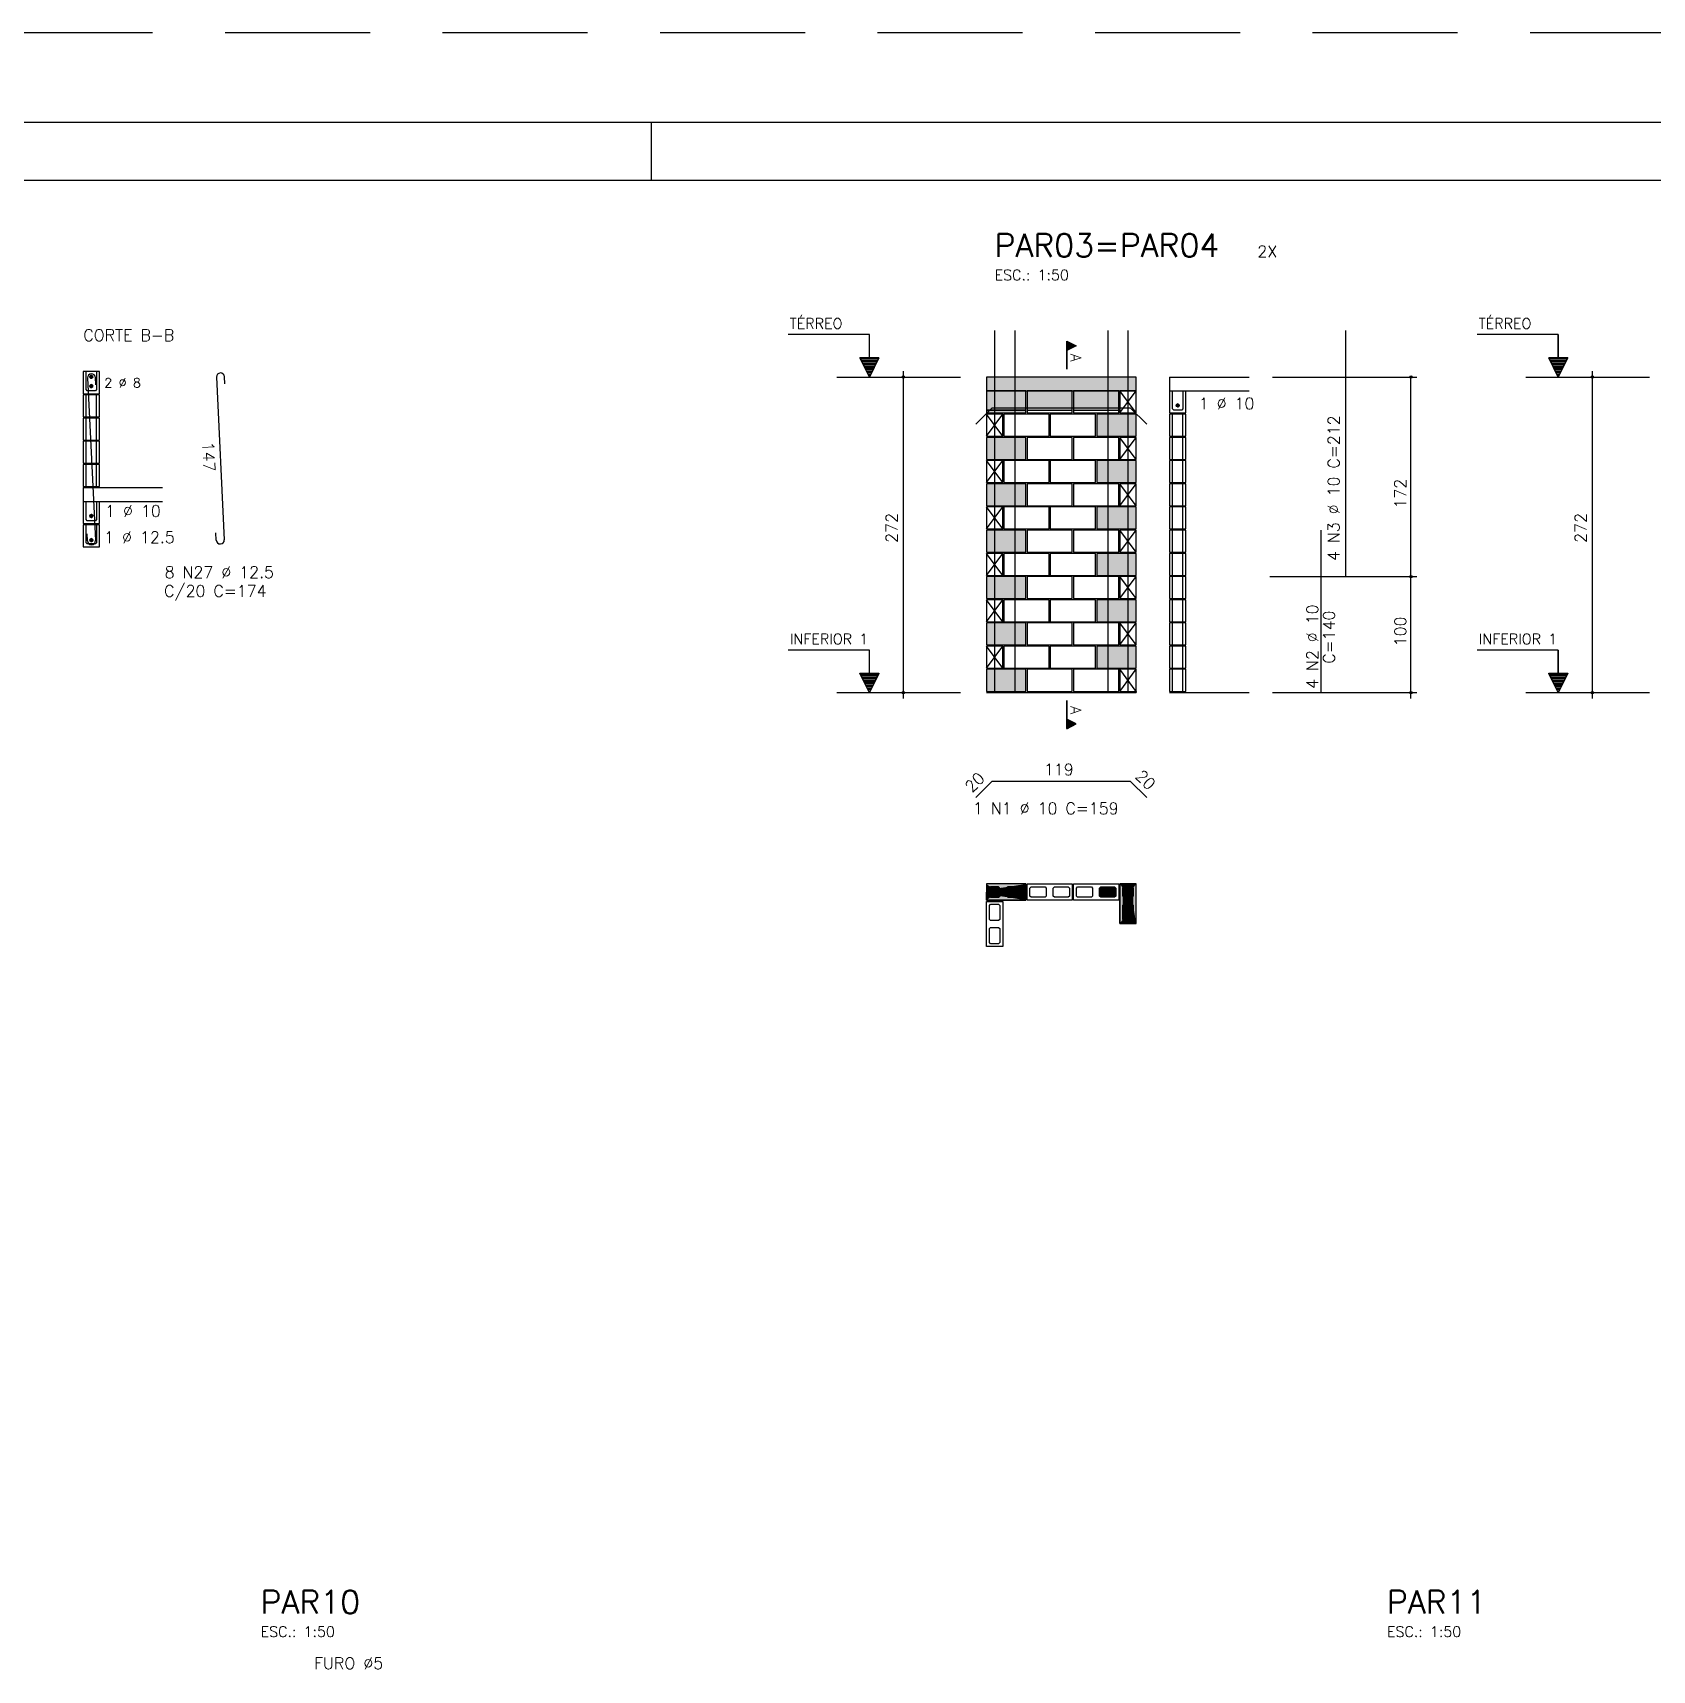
# Model space of a CAD drawing. Extents: x -3 to 120, y -1 to 61.
# Drawn here: x 61.88 to 89.8, y 33.01 to 61.24 of the extents above; entities that cross this region are included whole.
import ezdxf

# ---------------------------------------------------------------- set-up
doc = ezdxf.new("R2010")
doc.units = 0
doc.header["$MEASUREMENT"] = 0
doc.linetypes.add('HIDDEN', pattern=[0.375, 0.25, -0.125])
doc.layers.get('0').update_dxf_attribs({"linetype": 'CONTINUOUS'})
doc.layers.get('Defpoints').update_dxf_attribs({"linetype": 'CONTINUOUS'})
for name, color, linetype in [('ARQ_FOLHA', 7, 'CONTINUOUS'), ('PENA_01', 1, 'CONTINUOUS'), ('PENA_02', 2, 'CONTINUOUS'), ('PENA_03', 3, 'CONTINUOUS'), ('PENA_05', 5, 'CONTINUOUS'), ('PENA_06', 6, 'CONTINUOUS'), ('PENA_09', 254, 'CONTINUOUS'), ('PENA_11', 252, 'CONTINUOUS'), ('PENA_21', 100, 'CONTINUOUS')]:
    doc.layers.add(name, color=color, linetype=linetype)
doc.styles.get("Standard").update_dxf_attribs({"font": 'ROMANS.SHX'})

# ---------------------------------------------------------------- blocks, each defined once
blk = doc.blocks.new('FOLHA A1+1 - 1102 X 594')
at = {"layer": 'ARQ_FOLHA', "color": 1}
blk.add_line((-457, 584), (-457, 594), dxfattribs=at)
for points in [[(-1189, 0), (0, 0), (0, 594), (-1189, 594)], [(-1164, 10), (-10, 10), (-10, 584), (-1164, 584)]]:
    blk.add_lwpolyline(points, close=True, dxfattribs=at)
at = {"layer": 'Defpoints', "color": 8, "linetype": 'HIDDEN', "ltscale": 100}
blk.add_lwpolyline([(-1208.5, 609.5), (-1208.5, -15.5), (19.5, -15.5), (19.5, 609.5)], close=True, dxfattribs=at)

msp = doc.modelspace()

# ---------------------------------------------------------------- linework, layer by layer
at = {"layer": 'PENA_01', "linetype": 'Continuous'}
for p, q in [((75.745, 55.305), (77.875, 55.305)), ((87.623, 55.304), (89.754, 55.304)), ((78.323, 54.735), (79.003, 54.735)), ((79.023, 54.735), (79.803, 54.735)), ((79.823, 54.735), (80.603, 54.735)), ((75.745, 49.865), (77.875, 49.865)), ((87.623, 49.864), (89.754, 49.864))]:
    msp.add_line(p, q, dxfattribs=at)
for points in [[(78.393, 46.334), (78.533, 46.334), (78.553, 46.354), (78.553, 46.494), (78.533, 46.514), (78.393, 46.514), (78.373, 46.494), (78.373, 46.354), (78.393, 46.334)], [(78.693, 46.334), (78.933, 46.334), (78.953, 46.354), (78.953, 46.494), (78.933, 46.514), (78.693, 46.514), (78.673, 46.494), (78.673, 46.354), (78.693, 46.334)], [(79.073, 46.494), (79.093, 46.514), (79.333, 46.514), (79.353, 46.494), (79.353, 46.354), (79.333, 46.334), (79.093, 46.334), (79.073, 46.354), (79.073, 46.494)], [(79.473, 46.494), (79.493, 46.514), (79.733, 46.514), (79.753, 46.494), (79.753, 46.354), (79.733, 46.334), (79.493, 46.334), (79.473, 46.354), (79.473, 46.494)], [(79.873, 46.494), (79.893, 46.514), (80.133, 46.514), (80.153, 46.494), (80.153, 46.354), (80.133, 46.334), (79.893, 46.334), (79.873, 46.354), (79.873, 46.494)], [(80.273, 46.494), (80.293, 46.514), (80.533, 46.514), (80.553, 46.494), (80.553, 46.354), (80.533, 46.334), (80.293, 46.334), (80.273, 46.354), (80.273, 46.494)], [(80.673, 46.494), (80.673, 46.354), (80.693, 46.334), (80.833, 46.334), (80.853, 46.354), (80.853, 46.494), (80.833, 46.514), (80.693, 46.514), (80.673, 46.494)], [(78.533, 46.214), (78.553, 46.194), (78.553, 45.954), (78.533, 45.934), (78.393, 45.934), (78.373, 45.954), (78.373, 46.194), (78.393, 46.214), (78.533, 46.214)], [(80.673, 46.194), (80.673, 45.954), (80.693, 45.934), (80.833, 45.934), (80.853, 45.954), (80.853, 46.194), (80.833, 46.214), (80.693, 46.214), (80.673, 46.194)], [(78.533, 45.814), (78.553, 45.794), (78.553, 45.554), (78.533, 45.534), (78.393, 45.534), (78.373, 45.554), (78.373, 45.794), (78.393, 45.814), (78.533, 45.814)]]:
    msp.add_lwpolyline(points, dxfattribs=at)
at = {"layer": 'PENA_02', "linetype": 'Continuous'}
for p, q in [((80.903, 55.065), (80.623, 55.065)), ((80.623, 55.065), (80.623, 54.685)), ((80.903, 54.685), (80.903, 55.065)), ((78.603, 54.665), (78.323, 54.665)), ((78.323, 54.665), (78.323, 54.285)), ((78.603, 54.285), (78.603, 54.665)), ((80.623, 54.685), (80.903, 54.685)), ((78.323, 54.285), (78.603, 54.285)), ((80.903, 54.265), (80.623, 54.265)), ((80.623, 54.265), (80.623, 53.885)), ((80.903, 53.885), (80.903, 54.265)), ((78.603, 53.865), (78.323, 53.865)), ((78.323, 53.865), (78.323, 53.485)), ((78.603, 53.485), (78.603, 53.865)), ((80.623, 53.885), (80.903, 53.885)), ((78.323, 53.485), (78.603, 53.485)), ((80.903, 53.465), (80.623, 53.465)), ((80.623, 53.465), (80.623, 53.085)), ((80.903, 53.085), (80.903, 53.465)), ((80.623, 53.085), (80.903, 53.085)), ((78.603, 53.065), (78.323, 53.065)), ((78.323, 53.065), (78.323, 52.685)), ((78.603, 52.685), (78.603, 53.065)), ((78.323, 52.685), (78.603, 52.685)), ((80.903, 52.665), (80.623, 52.665)), ((80.623, 52.665), (80.623, 52.285)), ((80.903, 52.285), (80.903, 52.665)), ((78.603, 52.265), (78.323, 52.265)), ((78.323, 52.265), (78.323, 51.885)), ((78.603, 51.885), (78.603, 52.265)), ((80.623, 52.285), (80.903, 52.285)), ((78.323, 51.885), (78.603, 51.885)), ((80.903, 51.865), (80.623, 51.865)), ((80.623, 51.865), (80.623, 51.485)), ((80.903, 51.485), (80.903, 51.865)), ((78.603, 51.465), (78.323, 51.465)), ((78.323, 51.465), (78.323, 51.085)), ((78.603, 51.085), (78.603, 51.465)), ((80.623, 51.485), (80.903, 51.485)), ((78.323, 51.085), (78.603, 51.085)), ((80.903, 51.065), (80.623, 51.065)), ((80.623, 51.065), (80.623, 50.685)), ((80.903, 50.685), (80.903, 51.065)), ((78.603, 50.665), (78.323, 50.665)), ((78.323, 50.665), (78.323, 50.285)), ((78.603, 50.285), (78.603, 50.665)), ((80.623, 50.685), (80.903, 50.685)), ((78.323, 50.285), (78.603, 50.285)), ((80.903, 50.265), (80.623, 50.265)), ((80.623, 50.265), (80.623, 49.885)), ((80.903, 49.885), (80.903, 50.265)), ((78.323, 49.865), (80.903, 49.865)), ((80.623, 49.885), (80.903, 49.885)), ((80.903, 49.885), (80.903, 49.865))]:
    msp.add_line(p, q, dxfattribs=at)
for points in [[(78.323, 55.065), (80.903, 55.065), (80.903, 55.305), (78.323, 55.305), (78.323, 55.065)], [(78.323, 54.685), (79.003, 54.685), (79.003, 55.065), (78.323, 55.065), (78.323, 54.685)], [(79.023, 54.685), (79.803, 54.685), (79.803, 55.065), (79.023, 55.065), (79.023, 54.685)], [(79.823, 54.685), (80.603, 54.685), (80.603, 55.065), (79.823, 55.065), (79.823, 54.685)], [(78.623, 54.285), (79.403, 54.285), (79.403, 54.665), (78.623, 54.665), (78.623, 54.285)], [(79.423, 54.285), (80.203, 54.285), (80.203, 54.665), (79.423, 54.665), (79.423, 54.285)], [(80.223, 54.285), (80.903, 54.285), (80.903, 54.665), (80.223, 54.665), (80.223, 54.285)], [(78.323, 53.885), (79.003, 53.885), (79.003, 54.265), (78.323, 54.265), (78.323, 53.885)], [(79.023, 53.885), (79.803, 53.885), (79.803, 54.265), (79.023, 54.265), (79.023, 53.885)], [(79.823, 53.885), (80.603, 53.885), (80.603, 54.265), (79.823, 54.265), (79.823, 53.885)], [(78.623, 53.485), (79.403, 53.485), (79.403, 53.865), (78.623, 53.865), (78.623, 53.485)], [(79.423, 53.485), (80.203, 53.485), (80.203, 53.865), (79.423, 53.865), (79.423, 53.485)], [(80.223, 53.485), (80.903, 53.485), (80.903, 53.865), (80.223, 53.865), (80.223, 53.485)], [(78.323, 53.085), (79.003, 53.085), (79.003, 53.465), (78.323, 53.465), (78.323, 53.085)], [(79.023, 53.085), (79.803, 53.085), (79.803, 53.465), (79.023, 53.465), (79.023, 53.085)], [(79.823, 53.085), (80.603, 53.085), (80.603, 53.465), (79.823, 53.465), (79.823, 53.085)], [(78.623, 52.685), (79.403, 52.685), (79.403, 53.065), (78.623, 53.065), (78.623, 52.685)], [(79.423, 52.685), (80.203, 52.685), (80.203, 53.065), (79.423, 53.065), (79.423, 52.685)], [(80.223, 52.685), (80.903, 52.685), (80.903, 53.065), (80.223, 53.065), (80.223, 52.685)], [(78.323, 52.285), (79.003, 52.285), (79.003, 52.665), (78.323, 52.665), (78.323, 52.285)], [(79.023, 52.285), (79.803, 52.285), (79.803, 52.665), (79.023, 52.665), (79.023, 52.285)], [(79.823, 52.285), (80.603, 52.285), (80.603, 52.665), (79.823, 52.665), (79.823, 52.285)], [(78.623, 51.885), (79.403, 51.885), (79.403, 52.265), (78.623, 52.265), (78.623, 51.885)], [(79.423, 51.885), (80.203, 51.885), (80.203, 52.265), (79.423, 52.265), (79.423, 51.885)], [(80.223, 51.885), (80.903, 51.885), (80.903, 52.265), (80.223, 52.265), (80.223, 51.885)], [(78.323, 51.485), (79.003, 51.485), (79.003, 51.865), (78.323, 51.865), (78.323, 51.485)], [(79.023, 51.485), (79.803, 51.485), (79.803, 51.865), (79.023, 51.865), (79.023, 51.485)], [(79.823, 51.485), (80.603, 51.485), (80.603, 51.865), (79.823, 51.865), (79.823, 51.485)], [(78.623, 51.085), (79.403, 51.085), (79.403, 51.465), (78.623, 51.465), (78.623, 51.085)], [(79.423, 51.085), (80.203, 51.085), (80.203, 51.465), (79.423, 51.465), (79.423, 51.085)], [(80.223, 51.085), (80.903, 51.085), (80.903, 51.465), (80.223, 51.465), (80.223, 51.085)], [(78.323, 50.685), (79.003, 50.685), (79.003, 51.065), (78.323, 51.065), (78.323, 50.685)], [(79.023, 50.685), (79.803, 50.685), (79.803, 51.065), (79.023, 51.065), (79.023, 50.685)], [(79.823, 50.685), (80.603, 50.685), (80.603, 51.065), (79.823, 51.065), (79.823, 50.685)], [(78.623, 50.285), (79.403, 50.285), (79.403, 50.665), (78.623, 50.665), (78.623, 50.285)], [(79.423, 50.285), (80.203, 50.285), (80.203, 50.665), (79.423, 50.665), (79.423, 50.285)], [(80.223, 50.285), (80.903, 50.285), (80.903, 50.665), (80.223, 50.665), (80.223, 50.285)], [(78.323, 49.885), (79.003, 49.885), (79.003, 50.265), (78.323, 50.265), (78.323, 49.885)], [(79.023, 49.885), (79.803, 49.885), (79.803, 50.265), (79.023, 50.265), (79.023, 49.885)], [(79.823, 49.885), (80.603, 49.885), (80.603, 50.265), (79.823, 50.265), (79.823, 49.885)], [(78.323, 46.284), (79.003, 46.284), (79.003, 46.564), (78.323, 46.564), (78.323, 46.284)], [(79.023, 46.564), (79.803, 46.564), (79.803, 46.284), (79.023, 46.284), (79.023, 46.564)], [(79.823, 46.564), (80.603, 46.564), (80.603, 46.284), (79.823, 46.284), (79.823, 46.564)], [(80.623, 46.564), (80.623, 45.884), (80.903, 45.884), (80.903, 46.564), (80.623, 46.564)], [(78.603, 46.264), (78.603, 45.484), (78.323, 45.484), (78.323, 46.264), (78.603, 46.264)]]:
    msp.add_lwpolyline(points, dxfattribs=at)
for centre, radius in [((76.891, 55.305), 0.02), ((76.891, 55.305), 0.01), ((85.641, 55.305), 0.02), ((85.641, 55.305), 0.01), ((88.769, 55.304), 0.02), ((88.769, 55.304), 0.01), ((85.641, 51.865), 0.02), ((85.641, 51.865), 0.01), ((76.891, 49.865), 0.02), ((76.891, 49.865), 0.01), ((85.641, 49.865), 0.02), ((85.641, 49.865), 0.01), ((88.769, 49.864), 0.02), ((88.769, 49.864), 0.01)]:
    msp.add_circle(centre, radius, dxfattribs=at)
at = {"layer": 'PENA_03', "linetype": 'Continuous'}
for p, q in [((76.304, 56.036), (74.904, 56.036)), ((76.304, 55.636), (76.304, 56.036)), ((76.305, 55.636), (76.305, 56.038)), ((79.706, 55.44), (79.706, 55.926)), ((79.706, 55.926), (79.872, 55.843)), ((79.706, 55.925), (79.706, 55.761)), ((79.706, 55.925), (79.87, 55.843)), ((79.718, 55.92), (79.718, 55.766)), ((79.731, 55.913), (79.731, 55.773)), ((79.744, 55.907), (79.744, 55.779)), ((88.182, 56.036), (86.782, 56.036)), ((88.182, 55.636), (88.182, 56.036)), ((88.183, 55.636), (88.183, 56.038)), ((76.304, 55.305), (76.138, 55.636)), ((76.138, 55.636), (76.304, 55.636)), ((76.304, 55.308), (76.141, 55.635)), ((76.468, 55.635), (76.141, 55.635)), ((76.47, 55.636), (76.304, 55.305)), ((76.468, 55.635), (76.304, 55.308)), ((76.305, 55.636), (76.47, 55.636)), ((79.87, 55.843), (79.706, 55.761)), ((79.872, 55.843), (79.706, 55.76)), ((79.706, 55.76), (79.706, 55.44)), ((79.757, 55.9), (79.757, 55.786)), ((79.769, 55.894), (79.769, 55.792)), ((79.782, 55.888), (79.782, 55.798)), ((79.795, 55.881), (79.795, 55.805)), ((79.808, 55.875), (79.808, 55.811)), ((79.82, 55.869), (79.82, 55.818)), ((79.833, 55.862), (79.833, 55.824)), ((79.846, 55.856), (79.846, 55.83)), ((79.859, 55.849), (79.859, 55.837)), ((88.182, 55.304), (88.016, 55.636)), ((88.016, 55.636), (88.182, 55.636)), ((88.182, 55.307), (88.019, 55.635)), ((88.346, 55.635), (88.019, 55.635)), ((88.348, 55.636), (88.182, 55.304)), ((88.346, 55.635), (88.182, 55.307)), ((88.183, 55.636), (88.348, 55.636)), ((76.457, 55.611), (76.151, 55.611)), ((76.445, 55.585), (76.164, 55.585)), ((76.432, 55.56), (76.177, 55.56)), ((76.419, 55.534), (76.189, 55.534)), ((76.406, 55.509), (76.202, 55.509)), ((76.394, 55.483), (76.215, 55.483)), ((76.381, 55.458), (76.228, 55.458)), ((76.368, 55.432), (76.24, 55.432)), ((76.355, 55.407), (76.253, 55.407)), ((76.343, 55.381), (76.266, 55.381)), ((76.33, 55.356), (76.279, 55.356)), ((76.891, 49.764), (76.891, 55.405)), ((88.336, 55.611), (88.029, 55.611)), ((88.323, 55.585), (88.042, 55.585)), ((88.31, 55.56), (88.055, 55.56)), ((88.297, 55.534), (88.068, 55.534)), ((88.285, 55.509), (88.08, 55.509)), ((88.272, 55.483), (88.093, 55.483)), ((88.259, 55.457), (88.106, 55.457)), ((88.246, 55.432), (88.119, 55.432)), ((88.233, 55.406), (88.131, 55.406)), ((88.221, 55.381), (88.144, 55.381)), ((88.208, 55.355), (88.157, 55.355)), ((88.769, 49.764), (88.769, 55.404)), ((76.317, 55.33), (76.291, 55.33)), ((80.623, 54.685), (80.903, 55.065)), ((80.903, 54.685), (80.623, 55.065)), ((81.481, 55.305), (81.481, 54.685)), ((81.481, 55.305), (82.852, 55.305)), ((81.481, 55.065), (82.852, 55.065)), ((83.252, 55.305), (85.741, 55.305)), ((85.641, 49.764), (85.641, 55.305)), ((88.195, 55.33), (88.17, 55.33)), ((62.8, 54.618), (62.8, 54.998)), ((62.98, 54.618), (62.98, 54.998)), ((62.8, 54.218), (62.8, 54.598)), ((62.98, 54.218), (62.98, 54.598)), ((78.323, 54.285), (78.603, 54.665)), ((78.603, 54.285), (78.323, 54.665)), ((81.531, 54.285), (81.531, 54.665)), ((81.711, 54.285), (81.711, 54.665)), ((80.623, 53.885), (80.903, 54.265)), ((80.903, 53.885), (80.623, 54.265)), ((81.531, 53.885), (81.531, 54.265)), ((81.711, 53.885), (81.711, 54.265)), ((62.8, 53.818), (62.8, 54.198)), ((62.98, 53.818), (62.98, 54.198)), ((62.8, 53.418), (62.8, 53.798)), ((62.98, 53.418), (62.98, 53.798)), ((78.323, 53.485), (78.603, 53.865)), ((78.603, 53.485), (78.323, 53.865)), ((81.531, 53.485), (81.531, 53.865)), ((81.711, 53.485), (81.711, 53.865)), ((62.75, 53.398), (62.75, 52.778)), ((62.75, 53.398), (64.12, 53.398)), ((80.623, 53.085), (80.903, 53.465)), ((80.903, 53.085), (80.623, 53.465)), ((81.531, 53.085), (81.531, 53.465)), ((81.711, 53.085), (81.711, 53.465)), ((62.75, 53.158), (64.12, 53.158)), ((78.323, 52.685), (78.603, 53.065)), ((78.603, 52.685), (78.323, 53.065)), ((81.531, 52.685), (81.531, 53.065)), ((81.711, 52.685), (81.711, 53.065)), ((80.623, 52.285), (80.903, 52.665)), ((80.903, 52.285), (80.623, 52.665)), ((81.531, 52.285), (81.531, 52.665)), ((81.711, 52.285), (81.711, 52.665)), ((78.323, 51.885), (78.603, 52.265)), ((78.603, 51.885), (78.323, 52.265)), ((81.531, 51.885), (81.531, 52.265)), ((81.711, 51.885), (81.711, 52.265)), ((80.623, 51.485), (80.903, 51.865)), ((80.903, 51.485), (80.623, 51.865)), ((81.531, 51.485), (81.531, 51.865)), ((81.711, 51.485), (81.711, 51.865)), ((83.21, 51.865), (85.741, 51.865)), ((78.323, 51.085), (78.603, 51.465)), ((78.603, 51.085), (78.323, 51.465)), ((81.531, 51.085), (81.531, 51.465)), ((81.711, 51.085), (81.711, 51.465)), ((80.623, 50.685), (80.903, 51.065)), ((80.903, 50.685), (80.623, 51.065)), ((81.531, 50.685), (81.531, 51.065)), ((81.711, 50.685), (81.711, 51.065)), ((76.304, 50.596), (74.904, 50.596)), ((76.304, 50.196), (76.304, 50.596)), ((76.305, 50.196), (76.305, 50.598)), ((78.323, 50.285), (78.603, 50.665)), ((78.603, 50.285), (78.323, 50.665)), ((81.531, 50.285), (81.531, 50.665)), ((81.711, 50.285), (81.711, 50.665)), ((88.182, 50.596), (86.782, 50.596)), ((88.182, 50.196), (88.182, 50.596)), ((88.183, 50.196), (88.183, 50.598)), ((80.623, 49.885), (80.903, 50.265)), ((80.903, 49.885), (80.623, 50.265)), ((81.531, 49.885), (81.531, 50.265)), ((81.711, 49.885), (81.711, 50.265)), ((76.304, 49.865), (76.138, 50.196)), ((76.138, 50.196), (76.304, 50.196)), ((76.304, 49.868), (76.141, 50.195)), ((76.468, 50.195), (76.141, 50.195)), ((76.457, 50.171), (76.151, 50.171)), ((76.445, 50.145), (76.164, 50.145)), ((76.432, 50.12), (76.177, 50.12)), ((76.419, 50.094), (76.189, 50.094)), ((76.406, 50.069), (76.202, 50.069)), ((76.394, 50.043), (76.215, 50.043)), ((76.381, 50.018), (76.228, 50.018)), ((76.368, 49.992), (76.24, 49.992)), ((76.47, 50.196), (76.304, 49.865)), ((76.468, 50.195), (76.304, 49.868)), ((76.305, 50.196), (76.47, 50.196)), ((88.182, 49.864), (88.016, 50.196)), ((88.016, 50.196), (88.182, 50.196)), ((88.182, 49.867), (88.019, 50.195)), ((88.346, 50.195), (88.019, 50.195)), ((88.336, 50.171), (88.029, 50.171)), ((88.323, 50.145), (88.042, 50.145)), ((88.31, 50.12), (88.055, 50.12)), ((88.297, 50.094), (88.068, 50.094)), ((88.285, 50.069), (88.08, 50.069)), ((88.272, 50.043), (88.093, 50.043)), ((88.259, 50.017), (88.106, 50.017)), ((88.246, 49.992), (88.119, 49.992)), ((88.348, 50.196), (88.182, 49.864)), ((88.346, 50.195), (88.182, 49.867)), ((88.183, 50.196), (88.348, 50.196)), ((76.355, 49.967), (76.253, 49.967)), ((76.343, 49.941), (76.266, 49.941)), ((76.33, 49.916), (76.279, 49.916)), ((76.317, 49.89), (76.291, 49.89)), ((79.706, 49.727), (79.706, 49.241)), ((79.706, 49.407), (79.706, 49.727)), ((81.481, 49.865), (82.852, 49.865)), ((83.252, 49.865), (85.741, 49.865)), ((88.233, 49.966), (88.131, 49.966)), ((88.221, 49.941), (88.144, 49.941)), ((88.208, 49.915), (88.157, 49.915)), ((88.195, 49.89), (88.17, 49.89)), ((79.872, 49.324), (79.706, 49.407)), ((79.706, 49.242), (79.706, 49.406)), ((79.87, 49.324), (79.706, 49.406)), ((79.706, 49.241), (79.872, 49.324)), ((79.706, 49.242), (79.87, 49.324)), ((79.718, 49.247), (79.718, 49.401)), ((79.731, 49.254), (79.731, 49.394)), ((79.744, 49.26), (79.744, 49.388)), ((79.757, 49.267), (79.757, 49.381)), ((79.769, 49.273), (79.769, 49.375)), ((79.782, 49.279), (79.782, 49.369)), ((79.795, 49.286), (79.795, 49.362)), ((79.808, 49.292), (79.808, 49.356)), ((79.82, 49.298), (79.82, 49.35)), ((79.833, 49.305), (79.833, 49.343)), ((79.846, 49.311), (79.846, 49.337)), ((79.859, 49.318), (79.859, 49.33))]:
    msp.add_line(p, q, dxfattribs=at)
for points in [[(62.75, 55.018), (63.03, 55.018), (63.03, 55.398), (62.75, 55.398), (62.75, 55.018)], [(62.98, 55.398), (62.98, 55.088), (62.96, 55.068), (62.82, 55.068), (62.8, 55.088), (62.8, 55.398)], [(62.914, 55.308), (62.912, 55.318), (62.906, 55.326), (62.897, 55.332), (62.886, 55.333), (62.877, 55.329), (62.869, 55.323), (62.865, 55.313), (62.865, 55.303), (62.869, 55.293), (62.877, 55.286), (62.886, 55.283), (62.897, 55.284), (62.906, 55.289), (62.912, 55.298), (62.914, 55.308)], [(62.914, 55.149), (62.912, 55.159), (62.906, 55.168), (62.897, 55.173), (62.886, 55.174), (62.877, 55.171), (62.869, 55.164), (62.865, 55.154), (62.865, 55.144), (62.869, 55.134), (62.877, 55.127), (62.886, 55.124), (62.897, 55.125), (62.906, 55.131), (62.912, 55.139), (62.914, 55.149)], [(81.481, 54.685), (81.761, 54.685), (81.761, 55.065)], [(81.711, 55.065), (81.711, 54.755), (81.691, 54.735), (81.551, 54.735), (81.531, 54.755), (81.531, 55.065)], [(62.75, 54.618), (63.03, 54.618), (63.03, 54.998), (62.75, 54.998), (62.75, 54.618)], [(81.646, 54.815), (81.643, 54.826), (81.637, 54.834), (81.628, 54.839), (81.618, 54.84), (81.608, 54.837), (81.6, 54.83), (81.596, 54.821), (81.596, 54.81), (81.6, 54.801), (81.608, 54.794), (81.618, 54.791), (81.628, 54.792), (81.637, 54.797), (81.643, 54.805), (81.646, 54.815)], [(62.75, 54.218), (63.03, 54.218), (63.03, 54.598), (62.75, 54.598), (62.75, 54.218)], [(81.481, 54.285), (81.761, 54.285), (81.761, 54.665), (81.481, 54.665), (81.481, 54.285)], [(81.481, 53.885), (81.761, 53.885), (81.761, 54.265), (81.481, 54.265), (81.481, 53.885)], [(62.75, 53.818), (63.03, 53.818), (63.03, 54.198), (62.75, 54.198), (62.75, 53.818)], [(62.75, 53.418), (63.03, 53.418), (63.03, 53.798), (62.75, 53.798), (62.75, 53.418)], [(81.481, 53.485), (81.761, 53.485), (81.761, 53.865), (81.481, 53.865), (81.481, 53.485)], [(81.481, 53.085), (81.761, 53.085), (81.761, 53.465), (81.481, 53.465), (81.481, 53.085)], [(62.75, 52.778), (63.03, 52.778), (63.03, 53.158)], [(62.98, 53.158), (62.98, 52.848), (62.96, 52.828), (62.82, 52.828), (62.8, 52.848), (62.8, 53.158)], [(62.914, 52.909), (62.912, 52.919), (62.906, 52.928), (62.897, 52.933), (62.886, 52.934), (62.877, 52.931), (62.869, 52.924), (62.865, 52.914), (62.865, 52.904), (62.869, 52.894), (62.877, 52.887), (62.886, 52.884), (62.897, 52.885), (62.906, 52.891), (62.912, 52.899), (62.914, 52.909)], [(81.481, 52.685), (81.761, 52.685), (81.761, 53.065), (81.481, 53.065), (81.481, 52.685)], [(62.75, 52.378), (63.03, 52.378), (63.03, 52.758), (62.75, 52.758), (62.75, 52.378)], [(62.98, 52.758), (62.98, 52.448), (62.96, 52.428), (62.82, 52.428), (62.8, 52.448), (62.8, 52.758)], [(62.916, 52.493), (62.914, 52.503), (62.908, 52.512), (62.899, 52.517), (62.889, 52.518), (62.879, 52.515), (62.871, 52.508), (62.867, 52.498), (62.867, 52.488), (62.871, 52.478), (62.879, 52.471), (62.889, 52.468), (62.899, 52.469), (62.908, 52.475), (62.914, 52.483), (62.916, 52.493)], [(81.481, 52.285), (81.761, 52.285), (81.761, 52.665), (81.481, 52.665), (81.481, 52.285)], [(81.481, 51.885), (81.761, 51.885), (81.761, 52.265), (81.481, 52.265), (81.481, 51.885)], [(81.481, 51.485), (81.761, 51.485), (81.761, 51.865), (81.481, 51.865), (81.481, 51.485)], [(81.481, 51.085), (81.761, 51.085), (81.761, 51.465), (81.481, 51.465), (81.481, 51.085)], [(81.481, 50.685), (81.761, 50.685), (81.761, 51.065), (81.481, 51.065), (81.481, 50.685)], [(81.481, 50.285), (81.761, 50.285), (81.761, 50.665), (81.481, 50.665), (81.481, 50.285)], [(81.481, 49.885), (81.761, 49.885), (81.761, 50.265), (81.481, 50.265), (81.481, 49.885)], [(78.533, 46.514), (78.553, 46.494), (78.553, 46.354), (78.533, 46.334), (78.393, 46.334), (78.373, 46.354), (78.373, 46.494), (78.393, 46.514), (78.533, 46.514)], [(78.953, 46.354), (78.933, 46.334), (78.693, 46.334), (78.673, 46.354), (78.673, 46.494), (78.693, 46.514), (78.933, 46.514), (78.953, 46.494), (78.953, 46.354)], [(80.553, 46.354), (80.533, 46.334), (80.293, 46.334), (80.273, 46.354), (80.273, 46.494), (80.293, 46.514), (80.533, 46.514), (80.553, 46.494), (80.553, 46.354)], [(80.833, 46.514), (80.853, 46.494), (80.853, 46.354), (80.833, 46.334), (80.693, 46.334), (80.673, 46.354), (80.673, 46.494), (80.693, 46.514), (80.833, 46.514)], [(80.833, 46.214), (80.853, 46.194), (80.853, 45.954), (80.833, 45.934), (80.693, 45.934), (80.673, 45.954), (80.673, 46.194), (80.693, 46.214), (80.833, 46.214)]]:
    msp.add_lwpolyline(points, dxfattribs=at)
for centre, radius in [((62.889, 55.308), 0.025), ((62.889, 55.149), 0.025), ((81.621, 54.815), 0.025), ((62.889, 52.909), 0.025), ((62.891, 52.493), 0.025), ((78.463, 46.424), 0.04), ((78.813, 46.424), 0.04), ((80.413, 46.424), 0.04), ((80.763, 46.424), 0.04), ((80.763, 46.074), 0.04)]:
    msp.add_circle(centre, radius, dxfattribs=at)
for points in [[(62.914, 55.308), (62.869, 55.323), (62.865, 55.313)], [(62.914, 55.308), (62.865, 55.313), (62.865, 55.303)], [(62.914, 55.308), (62.865, 55.303), (62.869, 55.293)], [(62.914, 55.149), (62.869, 55.164), (62.865, 55.154)], [(62.914, 55.149), (62.865, 55.154), (62.865, 55.144)], [(62.914, 55.149), (62.865, 55.144), (62.869, 55.134)], [(62.914, 55.308), (62.877, 55.329), (62.866, 55.316)], [(62.914, 55.308), (62.866, 55.316), (62.866, 55.299)], [(62.914, 55.308), (62.866, 55.299), (62.877, 55.286)], [(62.914, 55.149), (62.877, 55.171), (62.866, 55.158)], [(62.914, 55.149), (62.866, 55.158), (62.866, 55.141)], [(62.914, 55.149), (62.866, 55.141), (62.877, 55.127)], [(62.914, 55.308), (62.877, 55.329), (62.869, 55.323)], [(62.914, 55.308), (62.869, 55.293), (62.877, 55.286)], [(62.914, 55.149), (62.877, 55.171), (62.869, 55.164)], [(62.914, 55.149), (62.869, 55.134), (62.877, 55.127)], [(62.914, 55.308), (62.886, 55.333), (62.877, 55.329)], [(62.914, 55.308), (62.893, 55.332), (62.877, 55.329)], [(62.914, 55.308), (62.877, 55.286), (62.893, 55.283)], [(62.914, 55.308), (62.877, 55.286), (62.886, 55.283)], [(62.914, 55.149), (62.893, 55.174), (62.877, 55.171)], [(62.914, 55.149), (62.886, 55.174), (62.877, 55.171)], [(62.914, 55.149), (62.877, 55.127), (62.893, 55.124)], [(62.914, 55.149), (62.877, 55.127), (62.886, 55.124)], [(62.914, 55.308), (62.897, 55.332), (62.886, 55.333)], [(62.914, 55.308), (62.886, 55.283), (62.897, 55.284)], [(62.914, 55.149), (62.897, 55.173), (62.886, 55.174)], [(62.914, 55.149), (62.886, 55.124), (62.897, 55.125)], [(62.914, 55.308), (62.908, 55.324), (62.893, 55.332)], [(62.914, 55.308), (62.893, 55.283), (62.908, 55.292)], [(62.914, 55.149), (62.908, 55.165), (62.893, 55.174)], [(62.914, 55.149), (62.893, 55.124), (62.908, 55.133)], [(62.914, 55.308), (62.906, 55.326), (62.897, 55.332)], [(62.914, 55.308), (62.897, 55.284), (62.906, 55.289)], [(62.914, 55.149), (62.906, 55.168), (62.897, 55.173)], [(62.914, 55.149), (62.897, 55.125), (62.906, 55.131)], [(62.914, 55.308), (62.912, 55.318), (62.906, 55.326)], [(62.914, 55.308), (62.906, 55.289), (62.912, 55.298)], [(62.914, 55.149), (62.912, 55.159), (62.906, 55.168)], [(62.914, 55.149), (62.906, 55.131), (62.912, 55.139)], [(62.914, 55.308), (62.908, 55.292), (62.914, 55.308)], [(62.914, 55.149), (62.908, 55.133), (62.914, 55.149)], [(62.914, 55.308), (62.912, 55.298), (62.914, 55.308)], [(62.914, 55.149), (62.912, 55.139), (62.914, 55.149)], [(81.646, 54.815), (81.6, 54.83), (81.596, 54.821)], [(81.646, 54.815), (81.596, 54.821), (81.596, 54.81)], [(81.646, 54.815), (81.596, 54.81), (81.6, 54.801)], [(81.646, 54.815), (81.608, 54.837), (81.597, 54.824)], [(81.646, 54.815), (81.597, 54.824), (81.597, 54.807)], [(81.646, 54.815), (81.597, 54.807), (81.608, 54.794)], [(81.646, 54.815), (81.608, 54.837), (81.6, 54.83)], [(81.646, 54.815), (81.6, 54.801), (81.608, 54.794)], [(81.646, 54.815), (81.625, 54.84), (81.608, 54.837)], [(81.646, 54.815), (81.618, 54.84), (81.608, 54.837)], [(81.646, 54.815), (81.608, 54.794), (81.625, 54.791)], [(81.646, 54.815), (81.608, 54.794), (81.618, 54.791)], [(81.646, 54.815), (81.628, 54.839), (81.618, 54.84)], [(81.646, 54.815), (81.618, 54.791), (81.628, 54.792)], [(81.646, 54.815), (81.64, 54.832), (81.625, 54.84)], [(81.646, 54.815), (81.625, 54.791), (81.64, 54.799)], [(81.646, 54.815), (81.637, 54.834), (81.628, 54.839)], [(81.646, 54.815), (81.628, 54.792), (81.637, 54.797)], [(81.646, 54.815), (81.643, 54.826), (81.637, 54.834)], [(81.646, 54.815), (81.637, 54.797), (81.643, 54.805)], [(81.646, 54.815), (81.64, 54.799), (81.646, 54.815)], [(81.646, 54.815), (81.643, 54.805), (81.646, 54.815)], [(62.914, 52.909), (62.869, 52.924), (62.865, 52.914)], [(62.914, 52.909), (62.865, 52.914), (62.865, 52.904)], [(62.914, 52.909), (62.865, 52.904), (62.869, 52.894)], [(62.914, 52.909), (62.877, 52.931), (62.866, 52.918)], [(62.914, 52.909), (62.866, 52.918), (62.866, 52.901)], [(62.914, 52.909), (62.866, 52.901), (62.877, 52.887)], [(62.914, 52.909), (62.877, 52.931), (62.869, 52.924)], [(62.914, 52.909), (62.869, 52.894), (62.877, 52.887)], [(62.914, 52.909), (62.893, 52.934), (62.877, 52.931)], [(62.914, 52.909), (62.886, 52.934), (62.877, 52.931)], [(62.914, 52.909), (62.877, 52.887), (62.893, 52.884)], [(62.914, 52.909), (62.877, 52.887), (62.886, 52.884)], [(62.914, 52.909), (62.897, 52.933), (62.886, 52.934)], [(62.914, 52.909), (62.886, 52.884), (62.897, 52.885)], [(62.914, 52.909), (62.908, 52.925), (62.893, 52.934)], [(62.914, 52.909), (62.893, 52.884), (62.908, 52.893)], [(62.914, 52.909), (62.906, 52.928), (62.897, 52.933)], [(62.914, 52.909), (62.897, 52.885), (62.906, 52.891)], [(62.914, 52.909), (62.912, 52.919), (62.906, 52.928)], [(62.914, 52.909), (62.906, 52.891), (62.912, 52.899)], [(62.914, 52.909), (62.908, 52.893), (62.914, 52.909)], [(62.914, 52.909), (62.912, 52.899), (62.914, 52.909)], [(62.916, 52.493), (62.895, 52.518), (62.879, 52.515)], [(62.916, 52.493), (62.889, 52.518), (62.879, 52.515)], [(62.916, 52.493), (62.899, 52.517), (62.889, 52.518)], [(62.916, 52.493), (62.91, 52.509), (62.895, 52.518)], [(62.916, 52.493), (62.871, 52.508), (62.867, 52.498)], [(62.916, 52.493), (62.867, 52.498), (62.867, 52.488)], [(62.916, 52.493), (62.867, 52.488), (62.871, 52.478)], [(62.916, 52.493), (62.879, 52.515), (62.868, 52.502)], [(62.916, 52.493), (62.868, 52.502), (62.868, 52.485)], [(62.916, 52.493), (62.868, 52.485), (62.879, 52.471)], [(62.916, 52.493), (62.879, 52.515), (62.871, 52.508)], [(62.916, 52.493), (62.871, 52.478), (62.879, 52.471)], [(62.916, 52.493), (62.879, 52.471), (62.895, 52.468)], [(62.916, 52.493), (62.879, 52.471), (62.889, 52.468)], [(62.916, 52.493), (62.889, 52.468), (62.899, 52.469)], [(62.916, 52.493), (62.895, 52.468), (62.91, 52.477)], [(62.916, 52.493), (62.908, 52.512), (62.899, 52.517)], [(62.916, 52.493), (62.899, 52.469), (62.908, 52.475)], [(62.916, 52.493), (62.914, 52.503), (62.908, 52.512)], [(62.916, 52.493), (62.908, 52.475), (62.914, 52.483)], [(62.916, 52.493), (62.91, 52.477), (62.916, 52.493)], [(62.916, 52.493), (62.914, 52.483), (62.916, 52.493)], [(78.503, 46.424), (78.443, 46.458), (78.425, 46.438)], [(78.503, 46.424), (78.425, 46.438), (78.425, 46.41)], [(78.503, 46.424), (78.425, 46.41), (78.443, 46.389)], [(78.503, 46.424), (78.47, 46.463), (78.443, 46.458)], [(78.503, 46.424), (78.443, 46.389), (78.47, 46.384)], [(78.503, 46.424), (78.494, 46.45), (78.47, 46.463)], [(78.503, 46.424), (78.47, 46.384), (78.494, 46.398)], [(78.503, 46.424), (78.494, 46.398), (78.503, 46.424)], [(78.853, 46.424), (78.793, 46.458), (78.775, 46.438)], [(78.853, 46.424), (78.775, 46.438), (78.775, 46.41)], [(78.853, 46.424), (78.775, 46.41), (78.793, 46.389)], [(78.853, 46.424), (78.82, 46.463), (78.793, 46.458)], [(78.853, 46.424), (78.793, 46.389), (78.82, 46.384)], [(78.853, 46.424), (78.844, 46.45), (78.82, 46.463)], [(78.853, 46.424), (78.82, 46.384), (78.844, 46.398)], [(78.853, 46.424), (78.844, 46.398), (78.853, 46.424)], [(80.453, 46.424), (80.393, 46.458), (80.375, 46.438)], [(80.453, 46.424), (80.375, 46.438), (80.375, 46.41)], [(80.453, 46.424), (80.375, 46.41), (80.393, 46.389)], [(80.453, 46.424), (80.42, 46.463), (80.393, 46.458)], [(80.453, 46.424), (80.393, 46.389), (80.42, 46.384)], [(80.453, 46.424), (80.444, 46.45), (80.42, 46.463)], [(80.453, 46.424), (80.42, 46.384), (80.444, 46.398)], [(80.453, 46.424), (80.444, 46.398), (80.453, 46.424)], [(80.803, 46.424), (80.743, 46.458), (80.725, 46.438)], [(80.803, 46.424), (80.725, 46.438), (80.725, 46.41)], [(80.803, 46.424), (80.725, 46.41), (80.743, 46.389)], [(80.803, 46.424), (80.77, 46.463), (80.743, 46.458)], [(80.803, 46.424), (80.743, 46.389), (80.77, 46.384)], [(80.803, 46.424), (80.794, 46.45), (80.77, 46.463)], [(80.803, 46.424), (80.77, 46.384), (80.794, 46.398)], [(80.803, 46.424), (80.794, 46.398), (80.803, 46.424)], [(80.803, 46.074), (80.743, 46.108), (80.725, 46.088)], [(80.803, 46.074), (80.725, 46.088), (80.725, 46.06)], [(80.803, 46.074), (80.725, 46.06), (80.743, 46.039)], [(80.803, 46.074), (80.77, 46.113), (80.743, 46.108)], [(80.803, 46.074), (80.743, 46.039), (80.77, 46.034)], [(80.803, 46.074), (80.794, 46.1), (80.77, 46.113)], [(80.803, 46.074), (80.77, 46.034), (80.794, 46.048)], [(80.803, 46.074), (80.794, 46.048), (80.803, 46.074)]]:
    msp.add_solid(points, dxfattribs=at)
at = {"layer": 'PENA_05', "linetype": 'Continuous'}
for p, q in [((84.517, 51.865), (84.517, 56.105)), ((62.826, 55.289), (62.96, 52.485)), ((62.97, 55.171), (62.964, 55.296)), ((65.049, 55.303), (65.183, 52.499)), ((65.193, 55.185), (65.187, 55.31)), ((78.14, 54.492), (78.423, 54.775)), ((78.423, 54.775), (80.803, 54.775)), ((80.803, 54.775), (81.086, 54.492)), ((62.822, 52.478), (62.816, 52.603)), ((65.045, 52.492), (65.039, 52.617)), ((84.091, 49.865), (84.091, 52.665)), ((78.14, 48.055), (78.423, 48.338)), ((78.423, 48.338), (80.803, 48.338)), ((80.803, 48.338), (81.086, 48.055))]:
    msp.add_line(p, q, dxfattribs=at)
for points in [[(78.463, 56.105), (78.463, 49.865)], [(78.813, 56.105), (78.813, 49.865)], [(80.413, 56.105), (80.413, 49.865)], [(80.763, 56.105), (80.763, 49.865)]]:
    msp.add_lwpolyline(points, dxfattribs=at)
for centre, start, end in [((62.895, 55.292), 2.7286, 182.7286), ((65.118, 55.306), 2.7286, 182.7286), ((62.891, 52.481), 182.7286, 2.7286), ((65.114, 52.495), 182.7286, 2.7286)]:
    msp.add_arc(centre, 0.069, start, end, dxfattribs=at)
at = {"layer": 'PENA_09', "linetype": 'Continuous'}
for points in [[(78.323, 54.735), (79.003, 54.735), (79.003, 55.065), (78.323, 55.065), (78.323, 54.735)], [(79.023, 54.735), (79.803, 54.735), (79.803, 55.065), (79.023, 55.065), (79.023, 54.735)], [(79.823, 54.735), (80.603, 54.735), (80.603, 55.065), (79.823, 55.065), (79.823, 54.735)]]:
    msp.add_lwpolyline(points, dxfattribs=at)
for points in [[(78.323, 54.735), (79.003, 54.735), (79.003, 55.065)], [(78.323, 54.735), (79.003, 55.065), (78.323, 55.065)], [(78.323, 54.735), (78.323, 55.065), (78.323, 54.735)], [(79.023, 54.735), (79.803, 54.735), (79.803, 55.065)], [(79.023, 54.735), (79.803, 55.065), (79.023, 55.065)], [(79.023, 54.735), (79.023, 55.065), (79.023, 54.735)], [(79.823, 54.735), (80.603, 54.735), (80.603, 55.065)], [(79.823, 54.735), (80.603, 55.065), (79.823, 55.065)], [(79.823, 54.735), (79.823, 55.065), (79.823, 54.735)]]:
    msp.add_solid(points, dxfattribs=at)
at = {"layer": 'PENA_11', "linetype": 'Continuous'}
for points in [[(78.323, 55.065), (80.903, 55.065), (80.903, 55.305)], [(78.323, 55.065), (80.903, 55.305), (78.323, 55.305)], [(78.323, 55.065), (78.323, 55.305), (78.323, 55.065)], [(78.533, 46.514), (78.393, 46.334), (78.373, 46.354)], [(78.533, 46.514), (78.373, 46.354), (78.373, 46.494)], [(78.533, 46.514), (78.373, 46.494), (78.393, 46.514)], [(78.533, 46.514), (78.533, 46.334), (78.393, 46.334)], [(78.533, 46.514), (78.393, 46.514), (78.533, 46.514)], [(78.533, 46.514), (78.553, 46.494), (78.553, 46.354)], [(78.533, 46.514), (78.553, 46.354), (78.533, 46.334)], [(78.953, 46.354), (78.673, 46.494), (78.693, 46.514)], [(78.953, 46.354), (78.673, 46.354), (78.673, 46.494)], [(78.953, 46.354), (78.693, 46.334), (78.673, 46.354)], [(78.953, 46.354), (78.693, 46.514), (78.933, 46.514)], [(78.953, 46.354), (78.933, 46.334), (78.693, 46.334)], [(78.953, 46.354), (78.933, 46.514), (78.953, 46.494)], [(78.953, 46.354), (78.953, 46.494), (78.953, 46.354)], [(80.553, 46.354), (80.273, 46.494), (80.293, 46.514)], [(80.553, 46.354), (80.273, 46.354), (80.273, 46.494)], [(80.553, 46.354), (80.293, 46.334), (80.273, 46.354)], [(80.553, 46.354), (80.293, 46.514), (80.533, 46.514)], [(80.553, 46.354), (80.533, 46.334), (80.293, 46.334)], [(80.553, 46.354), (80.533, 46.514), (80.553, 46.494)], [(80.553, 46.354), (80.553, 46.494), (80.553, 46.354)], [(80.833, 46.514), (80.693, 46.334), (80.673, 46.354)], [(80.833, 46.514), (80.673, 46.354), (80.673, 46.494)], [(80.833, 46.514), (80.673, 46.494), (80.693, 46.514)], [(80.833, 46.514), (80.833, 46.334), (80.693, 46.334)], [(80.833, 46.514), (80.693, 46.514), (80.833, 46.514)], [(80.833, 46.514), (80.853, 46.494), (80.853, 46.354)], [(80.833, 46.514), (80.853, 46.354), (80.833, 46.334)], [(80.833, 46.214), (80.693, 45.934), (80.673, 45.954)], [(80.833, 46.214), (80.673, 45.954), (80.673, 46.194)], [(80.833, 46.214), (80.673, 46.194), (80.693, 46.214)], [(80.833, 46.214), (80.833, 45.934), (80.693, 45.934)], [(80.833, 46.214), (80.693, 46.214), (80.833, 46.214)], [(80.833, 46.214), (80.853, 46.194), (80.853, 45.954)], [(80.833, 46.214), (80.853, 45.954), (80.833, 45.934)]]:
    msp.add_solid(points, dxfattribs=at)
at = {"layer": 'PENA_21', "linetype": 'Continuous'}
for points in [[(78.323, 54.685), (79.003, 54.685), (79.003, 54.735), (78.323, 54.735), (78.323, 54.685)], [(80.223, 54.285), (80.903, 54.285), (80.903, 54.665), (80.223, 54.665), (80.223, 54.285)], [(78.323, 53.885), (79.003, 53.885), (79.003, 54.265), (78.323, 54.265), (78.323, 53.885)], [(80.223, 53.485), (80.903, 53.485), (80.903, 53.865), (80.223, 53.865), (80.223, 53.485)], [(78.323, 53.085), (79.003, 53.085), (79.003, 53.465), (78.323, 53.465), (78.323, 53.085)], [(80.223, 52.685), (80.903, 52.685), (80.903, 53.065), (80.223, 53.065), (80.223, 52.685)], [(78.323, 52.285), (79.003, 52.285), (79.003, 52.665), (78.323, 52.665), (78.323, 52.285)], [(80.223, 51.885), (80.903, 51.885), (80.903, 52.265), (80.223, 52.265), (80.223, 51.885)], [(78.323, 51.485), (79.003, 51.485), (79.003, 51.865), (78.323, 51.865), (78.323, 51.485)], [(80.223, 51.085), (80.903, 51.085), (80.903, 51.465), (80.223, 51.465), (80.223, 51.085)], [(78.323, 50.685), (79.003, 50.685), (79.003, 51.065), (78.323, 51.065), (78.323, 50.685)], [(80.223, 50.285), (80.903, 50.285), (80.903, 50.665), (80.223, 50.665), (80.223, 50.285)], [(78.323, 49.885), (79.003, 49.885), (79.003, 50.265), (78.323, 50.265), (78.323, 49.885)], [(78.323, 46.424), (78.373, 46.424), (78.373, 46.494), (78.393, 46.514), (78.533, 46.514), (78.553, 46.494), (78.553, 46.424), (78.673, 46.424), (78.673, 46.494), (78.693, 46.514), (78.933, 46.514), (78.953, 46.494), (78.953, 46.424), (79.003, 46.424), (79.003, 46.564), (78.323, 46.564), (78.323, 46.424)], [(78.323, 46.424), (78.373, 46.424), (78.373, 46.354), (78.393, 46.334), (78.533, 46.334), (78.553, 46.354), (78.553, 46.424), (78.673, 46.424), (78.673, 46.354), (78.693, 46.334), (78.933, 46.334), (78.953, 46.354), (78.953, 46.424), (79.003, 46.424), (79.003, 46.284), (78.323, 46.284), (78.323, 46.424)], [(80.763, 46.564), (80.763, 46.514), (80.693, 46.514), (80.673, 46.494), (80.673, 46.354), (80.693, 46.334), (80.763, 46.334), (80.763, 46.214), (80.693, 46.214), (80.673, 46.194), (80.673, 45.954), (80.693, 45.934), (80.763, 45.934), (80.763, 45.884), (80.623, 45.884), (80.623, 46.564), (80.763, 46.564)], [(80.763, 46.564), (80.763, 46.514), (80.833, 46.514), (80.853, 46.494), (80.853, 46.354), (80.833, 46.334), (80.763, 46.334), (80.763, 46.214), (80.833, 46.214), (80.853, 46.194), (80.853, 45.954), (80.833, 45.934), (80.763, 45.934), (80.763, 45.884), (80.903, 45.884), (80.903, 46.564), (80.763, 46.564)]]:
    msp.add_lwpolyline(points, dxfattribs=at)
for points in [[(78.323, 54.685), (79.003, 54.685), (79.003, 54.735)], [(78.323, 54.685), (79.003, 54.735), (78.323, 54.735)], [(78.323, 54.685), (78.323, 54.735), (78.323, 54.685)], [(80.223, 54.285), (80.903, 54.285), (80.903, 54.665)], [(80.223, 54.285), (80.903, 54.665), (80.223, 54.665)], [(80.223, 54.285), (80.223, 54.665), (80.223, 54.285)], [(78.323, 53.885), (79.003, 53.885), (79.003, 54.265)], [(78.323, 53.885), (79.003, 54.265), (78.323, 54.265)], [(78.323, 53.885), (78.323, 54.265), (78.323, 53.885)], [(80.223, 53.485), (80.903, 53.485), (80.903, 53.865)], [(80.223, 53.485), (80.903, 53.865), (80.223, 53.865)], [(80.223, 53.485), (80.223, 53.865), (80.223, 53.485)], [(78.323, 53.085), (79.003, 53.085), (79.003, 53.465)], [(78.323, 53.085), (79.003, 53.465), (78.323, 53.465)], [(78.323, 53.085), (78.323, 53.465), (78.323, 53.085)], [(80.223, 52.685), (80.903, 52.685), (80.903, 53.065)], [(80.223, 52.685), (80.903, 53.065), (80.223, 53.065)], [(80.223, 52.685), (80.223, 53.065), (80.223, 52.685)], [(78.323, 52.285), (79.003, 52.285), (79.003, 52.665)], [(78.323, 52.285), (79.003, 52.665), (78.323, 52.665)], [(78.323, 52.285), (78.323, 52.665), (78.323, 52.285)], [(80.223, 51.885), (80.903, 51.885), (80.903, 52.265)], [(80.223, 51.885), (80.903, 52.265), (80.223, 52.265)], [(80.223, 51.885), (80.223, 52.265), (80.223, 51.885)], [(78.323, 51.485), (79.003, 51.485), (79.003, 51.865)], [(78.323, 51.485), (79.003, 51.865), (78.323, 51.865)], [(78.323, 51.485), (78.323, 51.865), (78.323, 51.485)], [(80.223, 51.085), (80.903, 51.085), (80.903, 51.465)], [(80.223, 51.085), (80.903, 51.465), (80.223, 51.465)], [(80.223, 51.085), (80.223, 51.465), (80.223, 51.085)], [(78.323, 50.685), (79.003, 50.685), (79.003, 51.065)], [(78.323, 50.685), (79.003, 51.065), (78.323, 51.065)], [(78.323, 50.685), (78.323, 51.065), (78.323, 50.685)], [(80.223, 50.285), (80.903, 50.285), (80.903, 50.665)], [(80.223, 50.285), (80.903, 50.665), (80.223, 50.665)], [(80.223, 50.285), (80.223, 50.665), (80.223, 50.285)], [(78.323, 49.885), (79.003, 49.885), (79.003, 50.265)], [(78.323, 49.885), (79.003, 50.265), (78.323, 50.265)], [(78.323, 49.885), (78.323, 50.265), (78.323, 49.885)], [(79.003, 46.564), (78.323, 46.564), (78.393, 46.514)], [(78.323, 46.564), (78.323, 46.424), (78.373, 46.424)], [(78.323, 46.564), (78.373, 46.424), (78.373, 46.494)], [(78.323, 46.564), (78.373, 46.494), (78.393, 46.514)], [(78.323, 46.284), (78.323, 46.424), (78.373, 46.424)], [(78.323, 46.284), (78.373, 46.424), (78.373, 46.354)], [(78.323, 46.284), (78.373, 46.354), (78.393, 46.334)], [(79.003, 46.284), (78.323, 46.284), (78.393, 46.334)], [(79.003, 46.564), (78.393, 46.514), (78.533, 46.514)], [(79.003, 46.284), (78.393, 46.334), (78.533, 46.334)], [(79.003, 46.564), (78.533, 46.514), (78.553, 46.494)], [(79.003, 46.284), (78.533, 46.334), (78.553, 46.354)], [(79.003, 46.564), (78.553, 46.494), (78.693, 46.514)], [(78.553, 46.494), (78.673, 46.494), (78.693, 46.514)], [(78.553, 46.494), (78.553, 46.424), (78.673, 46.424)], [(78.553, 46.494), (78.673, 46.424), (78.673, 46.494)], [(78.553, 46.354), (78.553, 46.424), (78.673, 46.424)], [(78.553, 46.354), (78.673, 46.424), (78.673, 46.354)], [(79.003, 46.284), (78.553, 46.354), (78.693, 46.334)], [(78.553, 46.354), (78.673, 46.354), (78.693, 46.334)], [(79.003, 46.564), (78.693, 46.514), (78.933, 46.514)], [(79.003, 46.284), (78.693, 46.334), (78.933, 46.334)], [(79.003, 46.564), (78.933, 46.514), (78.953, 46.494)], [(79.003, 46.284), (78.933, 46.334), (78.953, 46.354)], [(79.003, 46.564), (78.953, 46.494), (79.003, 46.424)], [(79.003, 46.424), (78.953, 46.494), (78.953, 46.424)], [(79.003, 46.284), (78.953, 46.354), (79.003, 46.424)], [(79.003, 46.424), (78.953, 46.354), (78.953, 46.424)], [(80.673, 46.194), (80.623, 46.564), (80.673, 46.494)], [(80.673, 46.494), (80.623, 46.564), (80.693, 46.514)], [(80.623, 46.564), (80.763, 46.564), (80.693, 46.514)], [(80.623, 46.564), (80.673, 45.954), (80.623, 45.884)], [(80.623, 46.564), (80.673, 46.194), (80.673, 45.954)], [(80.673, 46.354), (80.673, 46.194), (80.673, 46.494)], [(80.693, 46.334), (80.693, 46.214), (80.673, 46.354)], [(80.693, 46.214), (80.673, 46.194), (80.673, 46.354)], [(80.693, 46.514), (80.763, 46.564), (80.763, 46.514)], [(80.763, 46.334), (80.763, 46.214), (80.693, 46.334)], [(80.763, 46.214), (80.693, 46.214), (80.693, 46.334)], [(80.903, 46.564), (80.763, 46.564), (80.833, 46.514)], [(80.833, 46.514), (80.763, 46.564), (80.763, 46.514)], [(80.763, 46.334), (80.833, 46.214), (80.833, 46.334)], [(80.763, 46.334), (80.763, 46.214), (80.833, 46.214)], [(80.853, 46.494), (80.903, 46.564), (80.833, 46.514)], [(80.833, 46.334), (80.853, 46.194), (80.853, 46.354)], [(80.833, 46.214), (80.853, 46.194), (80.833, 46.334)], [(80.903, 45.884), (80.903, 46.564), (80.853, 46.494)], [(80.853, 46.354), (80.903, 45.884), (80.853, 46.494)], [(80.853, 46.194), (80.903, 45.884), (80.853, 46.354)], [(80.853, 46.194), (80.853, 45.954), (80.903, 45.884)], [(80.623, 45.884), (80.673, 45.954), (80.693, 45.934)], [(80.623, 45.884), (80.693, 45.934), (80.763, 45.884)], [(80.763, 45.884), (80.693, 45.934), (80.763, 45.934)], [(80.833, 45.934), (80.763, 45.934), (80.903, 45.884)], [(80.763, 45.934), (80.763, 45.884), (80.903, 45.884)], [(80.853, 45.954), (80.833, 45.934), (80.903, 45.884)]]:
    msp.add_solid(points, dxfattribs=at)

# ---------------------------------------------------------------- block references
at = {"xscale": 0.09999999999999938, "yscale": 0.09999999999999938, "zscale": 0.09999999999999938}
msp.add_blockref('FOLHA A1+1 - 1102 X 594', (118.246, 0.291), dxfattribs=at)

# ---------------------------------------------------------------- texts
at = {"layer": 'PENA_02', "linetype": 'Continuous'}
msp.add_text('2X', height=0.2, dxfattribs=at).set_placement((82.992, 57.37))
at = {"layer": 'PENA_03', "linetype": 'Continuous'}
for s, height, p in [('ESC.: 1:50', 0.18, (78.463, 56.975)), ('TÉRREO', 0.18, (74.929, 56.138)), ('TÉRREO', 0.18, (86.807, 56.138)), ('CORTE B-B', 0.2, (62.751, 55.926)), ('2 %%c 8', 0.16, (63.114, 55.126)), ('1 %%c 10', 0.2, (81.982, 54.748)), ('1 %%c 10', 0.2, (63.128, 52.896)), ('1 %%c 12.5', 0.2, (63.111, 52.442)), ('8 N27 %%c 12.5', 0.2, (64.153, 51.839)), ('C/20 C=174', 0.2, (64.146, 51.516)), ('INFERIOR 1', 0.18, (74.934, 50.698)), ('INFERIOR 1', 0.18, (86.812, 50.698)), ('119', 0.2, (79.313, 48.438)), ('1 N1 %%c 10 C=159', 0.2, (78.09, 47.766)), ('ESC.: 1:50', 0.18, (65.809, 33.582)), ('ESC.: 1:50', 0.18, (85.228, 33.582)), ('FURO %%c5', 0.2, (66.73, 33.027))]:
    msp.add_text(s, height=height, dxfattribs=at).set_placement(p)
for s, height, rotation, p in [('A', 0.18, 270, (79.773, 55.708)), ('4 N3 %%c 10 C=212', 0.2, 90, (84.41, 52.132)), ('147', 0.2, 272.7286, (64.802, 54.186)), ('172', 0.2, 90, (85.556, 53.036)), ('272', 0.2, 90, (76.788, 52.446)), ('272', 0.2, 90, (88.667, 52.446)), ('4 N2 %%c 10', 0.2, 90, (84.041, 49.927)), ('C=140', 0.2, 90, (84.328, 50.361)), ('100', 0.2, 90, (85.557, 50.661)), ('A', 0.18, 270, (79.773, 49.631)), ('20', 0.2, 45, (78.069, 48.126)), ('20', 0.2, 315, (80.874, 48.409))]:
    msp.add_text(s, height=height, rotation=rotation, dxfattribs=at).set_placement(p)
at = {"layer": 'PENA_06', "linetype": 'Continuous'}
for s, p in [('PAR03=PAR04', (78.463, 57.375)), ('PAR10', (65.809, 33.982)), ('PAR11', (85.228, 33.982))]:
    msp.add_text(s, height=0.4, dxfattribs=at).set_placement(p)

doc.saveas('drawing.dxf')
